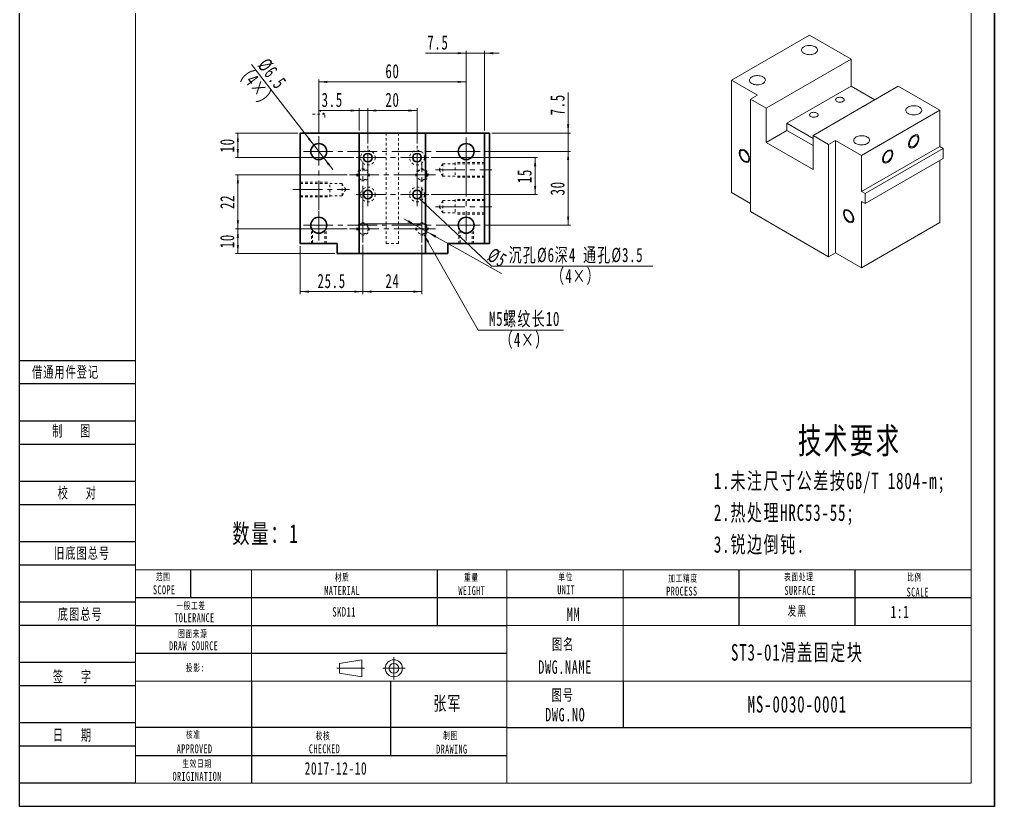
# Model space of a CAD drawing. Header units: millimetres. Extents: x 1333 to 6759, y -11 to 566.
# Drawn here: x 1332.9 to 1729.8, y 4.6 to 324.9 of the extents above; entities that cross this region are included whole.
import ezdxf

# ---------------------------------------------------------------- set-up
doc = ezdxf.new("R2010")
doc.units = ezdxf.units.MM
for name, pattern in [('AD_LTYPE3 0 mm', [16, 11, -1, 1, -1, 1, -1]), ('AD_LTYPE6 0 mm', [12, 1, -1, 1, -1, 1, -1, 1, -1, 1, -1, 1, -1]), ('点画线', [18, 12, -2, 2, -2]), ('虚线', [2, 1, -1])]:
    doc.linetypes.add(name, pattern=pattern)
doc.layers.get('0').update_dxf_attribs({"lineweight": 35})
for name, color, linetype, lineweight in [('ACAD0', 7, 'Continuous', 0), ('ACADA-定位3-标高', 171, 'Continuous', 0), ('ACADA-构件3-柱砼', 9, 'Continuous', 0), ('ACADA-构件8-屋面', 7, 'Continuous', 0), ('EB0', 7, 'Continuous', 35), ('中心线层', 1, '点画线', 18), ('尺寸线层', 3, 'Continuous', 18), ('虚线层', 6, '虚线', 18)]:
    doc.layers.add(name, color=color, linetype=linetype, lineweight=lineweight)
doc.styles.add('标准', font='', dxfattribs={"width": 0.667})
doc.styles.get('标准').set_extended_font_data('宋体')
doc.dimstyles.new('标准', dxfattribs={"dimtxt": 5.779688, "dimasz": 3.5, "dimexe": 1, "dimexo": 1, "dimgap": 1.209086, "dimtad": 1, "dimdec": 1, "dimdsep": 46, "dimtxsty": '标准', "dimblk": '_CAXARROW', "dimcen": 0, "dimdle": 7, "dimazin": 2, "dimtfac": 0.707107, "dimtdec": 3, "dimtmove": 0, "dimatfit": 3, "dimfxl": 0, "dimfrac": 2, "dimtolj": 1, "dimarcsym": 0})

# ---------------------------------------------------------------- blocks, each defined once
blk = doc.blocks.new('*X4')
at = {"layer": '尺寸线层', "linetype": 'Continuous', "lineweight": 18}
for points in [[(1494.52, 240.9), (1490.79, 242.42), (1491.28, 243.29)], [(1498.88, 238.46), (1502.13, 236.06), (1502.62, 236.94)]]:
    blk.add_hatch(color=0, dxfattribs=at).paths.add_polyline_path(points, flags=0)
at = {"layer": '尺寸线层', "color": 0, "linetype": 'Continuous', "lineweight": 18}
blk.add_line((1529.14, 221.49), (1489.29, 243.84), dxfattribs=at)
at = {"layer": '尺寸线层', "color": 0, "linetype": 'Continuous', "lineweight": 18, "insert": (1527.34, 227.92), "char_height": 5.78, "width": 12.9833, "attachment_point": 5, "rotation": 330.7158, "line_spacing_factor": 1.15057, "style": '标准'}
blk.add_mtext('\\T1.1;%%C5', dxfattribs=at)
blk = doc.blocks.new('_CAXARROW')
blk.add_hatch(color=0).paths.add_polyline_path([(0, 0), (-1, 0.125), (-1, -0.125)], flags=0)
blk = doc.blocks.new('*X216')
at = {"layer": '尺寸线层', "linetype": 'Continuous', "lineweight": 18}
for points in [[(1447.2, 214.15), (1450.7, 214.59), (1450.7, 213.71)], [(1472.7, 214.15), (1469.2, 214.59), (1469.2, 213.71)]]:
    blk.add_hatch(color=0, dxfattribs=at).paths.add_polyline_path(points, flags=0)
at = {"layer": '尺寸线层', "color": 0, "linetype": 'Continuous', "lineweight": 18}
for p, q in [((1447.2, 232.68), (1447.2, 213.15)), ((1472.7, 233.18), (1472.7, 213.15)), ((1447.2, 214.15), (1472.7, 214.15))]:
    blk.add_line(p, q, dxfattribs=at)
at = {"layer": '尺寸线层', "color": 0, "linetype": 'Continuous', "lineweight": 18, "insert": (1459.95, 218.46), "char_height": 5.78, "width": 17.1678, "attachment_point": 5, "line_spacing_factor": 1.15057, "style": '标准'}
blk.add_mtext('\\T1.1;25.5', dxfattribs=at)
blk = doc.blocks.new('*X217')
at = {"layer": '尺寸线层', "linetype": 'Continuous', "lineweight": 18}
for points in [[(1472.7, 214.15), (1476.2, 214.59), (1476.2, 213.71)], [(1496.7, 214.15), (1493.2, 214.59), (1493.2, 213.71)]]:
    blk.add_hatch(color=0, dxfattribs=at).paths.add_polyline_path(points, flags=0)
at = {"layer": '尺寸线层', "color": 0, "linetype": 'Continuous', "lineweight": 18}
for p, q in [((1472.7, 233.18), (1472.7, 213.15)), ((1496.7, 233.18), (1496.7, 213.15)), ((1472.7, 214.15), (1496.7, 214.15))]:
    blk.add_line(p, q, dxfattribs=at)
at = {"layer": '尺寸线层', "color": 0, "linetype": 'Continuous', "lineweight": 18, "insert": (1484.7, 218.46), "char_height": 5.78, "width": 8.3462, "attachment_point": 5, "line_spacing_factor": 1.15057, "style": '标准'}
blk.add_mtext('\\T1.1;24', dxfattribs=at)
blk = doc.blocks.new('*X218')
at = {"layer": '尺寸线层', "linetype": 'Continuous', "lineweight": 18}
for points in [[(1514.7, 311.2), (1511.2, 310.76), (1511.2, 311.63)], [(1522.2, 311.2), (1525.7, 310.76), (1525.7, 311.63)]]:
    blk.add_hatch(color=0, dxfattribs=at).paths.add_polyline_path(points, flags=0)
at = {"layer": '尺寸线层', "color": 0, "linetype": 'Continuous', "lineweight": 18}
for p, q in [((1528.2, 311.2), (1498.18, 311.2)), ((1514.7, 278.43), (1514.7, 312.2)), ((1522.2, 279.68), (1522.2, 312.2))]:
    blk.add_line(p, q, dxfattribs=at)
at = {"layer": '尺寸线层', "color": 0, "linetype": 'Continuous', "lineweight": 18, "insert": (1503.19, 315.51), "char_height": 5.78, "width": 12.6446, "attachment_point": 5, "line_spacing_factor": 1.15057, "style": '标准'}
blk.add_mtext('\\T1.1;7.5', dxfattribs=at)
blk = doc.blocks.new('*X219')
at = {"layer": '尺寸线层', "linetype": 'Continuous', "lineweight": 18}
for points in [[(1542.78, 268.68), (1543.22, 265.18), (1542.34, 265.18)], [(1542.78, 253.68), (1543.22, 257.18), (1542.34, 257.18)]]:
    blk.add_hatch(color=0, dxfattribs=at).paths.add_polyline_path(points, flags=0)
at = {"layer": '尺寸线层', "color": 0, "linetype": 'Continuous', "lineweight": 18}
for p, q in [((1500.45, 268.68), (1543.78, 268.68)), ((1542.78, 268.68), (1542.78, 253.68)), ((1500.45, 253.68), (1543.78, 253.68))]:
    blk.add_line(p, q, dxfattribs=at)
at = {"layer": '尺寸线层', "color": 0, "linetype": 'Continuous', "lineweight": 18, "insert": (1538.47, 261.18), "char_height": 5.78, "width": 8.1213, "attachment_point": 5, "rotation": 90, "line_spacing_factor": 1.15057, "style": '标准'}
blk.add_mtext('\\T1.1;15', dxfattribs=at)
blk = doc.blocks.new('*X220')
at = {"layer": '尺寸线层', "linetype": 'Continuous', "lineweight": 18}
for points in [[(1556.21, 271.18), (1556.65, 267.68), (1555.77, 267.68)], [(1556.21, 241.18), (1556.65, 244.68), (1555.77, 244.68)]]:
    blk.add_hatch(color=0, dxfattribs=at).paths.add_polyline_path(points, flags=0)
at = {"layer": '尺寸线层', "color": 0, "linetype": 'Continuous', "lineweight": 18}
for p, q in [((1521.95, 271.18), (1557.21, 271.18)), ((1556.21, 271.18), (1556.21, 241.18)), ((1521.95, 241.18), (1557.21, 241.18))]:
    blk.add_line(p, q, dxfattribs=at)
at = {"layer": '尺寸线层', "color": 0, "linetype": 'Continuous', "lineweight": 18, "insert": (1551.9, 256.18), "char_height": 5.78, "width": 8.2177, "attachment_point": 5, "rotation": 90, "line_spacing_factor": 1.15057, "style": '标准'}
blk.add_mtext('\\T1.1;30', dxfattribs=at)
blk = doc.blocks.new('*X221')
at = {"layer": '尺寸线层', "linetype": 'Continuous', "lineweight": 18}
for points in [[(1556.21, 278.68), (1555.77, 282.18), (1556.65, 282.18)], [(1556.21, 271.18), (1555.77, 267.68), (1556.65, 267.68)]]:
    blk.add_hatch(color=0, dxfattribs=at).paths.add_polyline_path(points, flags=0)
at = {"layer": '尺寸线层', "color": 0, "linetype": 'Continuous', "lineweight": 18}
for p, q in [((1556.21, 265.18), (1556.21, 295.2)), ((1525.2, 278.68), (1557.21, 278.68)), ((1521.95, 271.18), (1557.21, 271.18))]:
    blk.add_line(p, q, dxfattribs=at)
at = {"layer": '尺寸线层', "color": 0, "linetype": 'Continuous', "lineweight": 18, "insert": (1551.9, 290.19), "char_height": 5.78, "width": 12.6446, "attachment_point": 5, "rotation": 90, "line_spacing_factor": 1.15057, "style": '标准'}
blk.add_mtext('\\T1.1;7.5', dxfattribs=at)
blk = doc.blocks.new('*X222')
at = {"layer": '尺寸线层', "linetype": 'Continuous', "lineweight": 18}
for points in [[(1421.77, 261.68), (1421.33, 258.18), (1422.21, 258.18)], [(1421.77, 239.68), (1421.33, 243.18), (1422.21, 243.18)]]:
    blk.add_hatch(color=0, dxfattribs=at).paths.add_polyline_path(points, flags=0)
at = {"layer": '尺寸线层', "color": 0, "linetype": 'Continuous', "lineweight": 18}
for p, q in [((1466.2, 261.68), (1420.77, 261.68)), ((1421.77, 239.68), (1421.77, 261.68)), ((1466.2, 239.68), (1420.77, 239.68))]:
    blk.add_line(p, q, dxfattribs=at)
at = {"layer": '尺寸线层', "color": 0, "linetype": 'Continuous', "lineweight": 18, "insert": (1417.46, 250.68), "char_height": 5.78, "width": 8.1213, "attachment_point": 5, "rotation": 90, "line_spacing_factor": 1.15057, "style": '标准'}
blk.add_mtext('\\T1.1;22', dxfattribs=at)
blk = doc.blocks.new('*X223')
at = {"layer": '尺寸线层', "linetype": 'Continuous', "lineweight": 18}
for points in [[(1421.77, 239.68), (1422.21, 236.18), (1421.33, 236.18)], [(1421.77, 229.68), (1422.21, 233.18), (1421.33, 233.18)]]:
    blk.add_hatch(color=0, dxfattribs=at).paths.add_polyline_path(points, flags=0)
at = {"layer": '尺寸线层', "color": 0, "linetype": 'Continuous', "lineweight": 18}
for p, q in [((1466.2, 239.68), (1420.77, 239.68)), ((1421.77, 239.68), (1421.77, 229.68)), ((1461.2, 229.68), (1420.77, 229.68))]:
    blk.add_line(p, q, dxfattribs=at)
at = {"layer": '尺寸线层', "color": 0, "linetype": 'Continuous', "lineweight": 18, "insert": (1417.46, 234.68), "char_height": 5.78, "width": 8.2177, "attachment_point": 5, "rotation": 90, "line_spacing_factor": 1.15057, "style": '标准'}
blk.add_mtext('\\T1.1;10', dxfattribs=at)
blk = doc.blocks.new('*X229')
at = {"layer": 'EB0', "linetype": 'Continuous', "lineweight": 18}
for points in [[(1452.71, 273.75), (1450.92, 276.78), (1450.23, 276.25)], [(1456.69, 268.61), (1459.18, 266.11), (1458.49, 265.57)]]:
    blk.add_hatch(color=0, dxfattribs=at).paths.add_polyline_path(points, flags=0)
at = {"layer": 'EB0', "color": 0, "linetype": 'Continuous', "lineweight": 18}
blk.add_line((1427.33, 306.54), (1460.37, 263.86), dxfattribs=at)
at = {"layer": 'EB0', "color": 0, "linetype": 'Continuous', "lineweight": 18, "attachment_point": 5, "rotation": 307.744, "line_spacing_factor": 1.15057, "style": '标准'}
for s, insert, char_height, width in [('\\T1.1;%%C6.5', (1435.67, 302.81), 5.7797, 28.3671), ('\\T1.1;(4×)', (1428.85, 297.53), 5.78, 34.1485)]:
    blk.add_mtext(s, dxfattribs=dict(at, insert=insert, char_height=char_height, width=width))
blk = doc.blocks.new('*X230')
at = {"layer": '尺寸线层', "linetype": 'Continuous', "lineweight": 18}
for points in [[(1421.77, 278.68), (1421.33, 275.18), (1422.21, 275.18)], [(1421.77, 268.68), (1421.33, 272.18), (1422.21, 272.18)]]:
    blk.add_hatch(color=0, dxfattribs=at).paths.add_polyline_path(points, flags=0)
at = {"layer": '尺寸线层', "color": 0, "linetype": 'Continuous', "lineweight": 18}
for p, q in [((1446.2, 278.68), (1420.77, 278.68)), ((1421.77, 268.68), (1421.77, 278.68)), ((1468.95, 268.68), (1420.77, 268.68))]:
    blk.add_line(p, q, dxfattribs=at)
at = {"layer": '尺寸线层', "color": 0, "linetype": 'Continuous', "lineweight": 18, "insert": (1417.46, 273.68), "char_height": 5.78, "width": 8.2177, "attachment_point": 5, "rotation": 90, "line_spacing_factor": 1.15057, "style": '标准'}
blk.add_mtext('\\T1.1;10', dxfattribs=at)
blk = doc.blocks.new('*X231')
at = {"layer": 'EB0', "linetype": 'Continuous', "lineweight": 18}
blk.add_hatch(color=0, dxfattribs=at).paths.add_polyline_path([(-40.94, 38.92), (-38.83, 36.1), (-39.59, 35.67)], flags=0)
at = {"layer": 'EB0', "color": 0, "linetype": 'Continuous', "lineweight": 18}
for p, q in [((-40.94, 38.92), (-18.81, 0)), ((-18.81, 0), (15.81, 0))]:
    blk.add_line(p, q, dxfattribs=at)
at = {"layer": 'EB0', "color": 0, "linetype": 'Continuous', "lineweight": 18, "attachment_point": 5, "line_spacing_factor": 1.15057, "style": '标准'}
for s, insert, char_height, width in [('\\T1.1;M5螺纹长10', (0, 4.31), 5.7797, 43.1702), ('\\T1.1;（4×）', (0, -4.31), 5.78, 25.3598)]:
    blk.add_mtext(s, dxfattribs=dict(at, insert=insert, char_height=char_height, width=width))
blk = doc.blocks.new('*X232')
at = {"layer": 'EB0', "linetype": 'Continuous', "lineweight": 18}
blk.add_hatch(color=0, dxfattribs=at).paths.add_polyline_path([(-63.49, 27.4), (-60.64, 25.32), (-61.24, 24.68)], flags=0)
at = {"layer": 'EB0', "color": 0, "linetype": 'Continuous', "lineweight": 18}
for p, q in [((-63.49, 27.4), (-34.34, 0)), ((-34.34, 0), (31.31, 0))]:
    blk.add_line(p, q, dxfattribs=at)
at = {"layer": 'EB0', "color": 0, "linetype": 'Continuous', "lineweight": 18, "attachment_point": 5, "line_spacing_factor": 1.15057, "style": '标准'}
for s, insert, char_height, width in [('\\T1.1;沉孔%%C6深4 通孔%%C3.5', (0, 4.31), 5.7797, 78.4374), ('\\T1.1;（4×）', (0, -4.31), 5.78, 25.3598)]:
    blk.add_mtext(s, dxfattribs=dict(at, insert=insert, char_height=char_height, width=width))
blk = doc.blocks.new('*X233')
at = {"layer": '尺寸线层', "linetype": 'Continuous', "lineweight": 18}
for points in [[(1454.7, 299.53), (1458.2, 299.97), (1458.2, 299.09)], [(1514.7, 299.53), (1511.2, 299.97), (1511.2, 299.09)]]:
    blk.add_hatch(color=0, dxfattribs=at).paths.add_polyline_path(points, flags=0)
at = {"layer": '尺寸线层', "color": 0, "linetype": 'Continuous', "lineweight": 18}
for p, q in [((1454.7, 278.43), (1454.7, 300.53)), ((1454.7, 299.53), (1514.7, 299.53)), ((1514.7, 278.43), (1514.7, 300.53))]:
    blk.add_line(p, q, dxfattribs=at)
at = {"layer": '尺寸线层', "color": 0, "linetype": 'Continuous', "lineweight": 18, "insert": (1484.7, 303.84), "char_height": 5.78, "width": 8.2177, "attachment_point": 5, "line_spacing_factor": 1.15057, "style": '标准'}
blk.add_mtext('\\T1.1;60', dxfattribs=at)
blk = doc.blocks.new('*X234')
at = {"layer": '尺寸线层', "linetype": 'Continuous', "lineweight": 18}
for points in [[(1474.7, 287.85), (1478.2, 288.29), (1478.2, 287.42)], [(1494.7, 287.85), (1491.2, 288.29), (1491.2, 287.42)]]:
    blk.add_hatch(color=0, dxfattribs=at).paths.add_polyline_path(points, flags=0)
at = {"layer": '尺寸线层', "color": 0, "linetype": 'Continuous', "lineweight": 18}
for p, q in [((1474.7, 274.43), (1474.7, 288.85)), ((1474.7, 287.85), (1494.7, 287.85)), ((1494.7, 274.43), (1494.7, 288.85))]:
    blk.add_line(p, q, dxfattribs=at)
at = {"layer": '尺寸线层', "color": 0, "linetype": 'Continuous', "lineweight": 18, "insert": (1484.7, 292.16), "char_height": 5.78, "width": 8.2177, "attachment_point": 5, "line_spacing_factor": 1.15057, "style": '标准'}
blk.add_mtext('\\T1.1;20', dxfattribs=at)
blk = doc.blocks.new('*X235')
at = {"layer": '尺寸线层', "linetype": 'Continuous', "lineweight": 18}
for points in [[(1471.2, 287.85), (1467.7, 288.29), (1467.7, 287.42)], [(1474.7, 287.85), (1478.2, 288.29), (1478.2, 287.42)]]:
    blk.add_hatch(color=0, dxfattribs=at).paths.add_polyline_path(points, flags=0)
at = {"layer": '尺寸线层', "color": 0, "linetype": 'Continuous', "lineweight": 18}
for p, q in [((1455.18, 287.85), (1480.7, 287.85)), ((1471.2, 279.68), (1471.2, 288.85)), ((1474.7, 274.43), (1474.7, 288.85))]:
    blk.add_line(p, q, dxfattribs=at)
at = {"layer": '尺寸线层', "color": 0, "linetype": 'Continuous', "lineweight": 18, "insert": (1460.19, 292.16), "char_height": 5.78, "width": 12.6446, "attachment_point": 5, "line_spacing_factor": 1.15057, "style": '标准'}
blk.add_mtext('\\T1.1;3.5', dxfattribs=at)

msp = doc.modelspace()

# ---------------------------------------------------------------- linework, layer by layer
at = {"layer": 'ACAD0', "linetype": 'Continuous', "lineweight": 0}
for p, q in [((1380.14, 14.03), (1380.14, 556.41)), ((1720.3, 556.41), (1720.3, 14.03)), ((1380.14, 100.97), (1720.3, 100.97)), ((1427.38, 55.61), (1427.38, 100.97)), ((1531.32, 14.03), (1531.32, 100.97)), ((1578.57, 55.61), (1578.57, 100.97)), ((1531.32, 78.29), (1720.3, 78.29)), ((1380.14, 55.61), (1720.3, 55.61)), ((1380.14, 14.03), (1720.3, 14.03))]:
    msp.add_line(p, q, dxfattribs=at)
at = {"layer": 'ACAD0', "color": 7, "linetype": 'Continuous', "lineweight": 15}
for p, q in [((1622.64, 300.21), (1654.46, 318.58)), ((1671.43, 308.78), (1654.46, 318.58)), ((1636.78, 288.78), (1671.43, 308.78)), ((1671.43, 297.76), (1671.43, 308.78)), ((1633.25, 294.09), (1622.64, 300.21)), ((1622.64, 300.21), (1622.64, 254.48)), ((1645.27, 282.66), (1671.43, 297.76)), ((1655.88, 277.76), (1690.52, 297.76)), ((1680.98, 292.25), (1671.43, 297.76)), ((1707.5, 287.96), (1690.52, 297.76)), ((1633.25, 294.09), (1630.42, 292.45)), ((1630.42, 246.73), (1630.42, 292.45)), ((1636.78, 288.78), (1630.42, 292.45)), ((1636.78, 274.9), (1636.78, 288.78)), ((1675.68, 269.6), (1707.5, 287.96)), ((1707.5, 273.27), (1707.5, 287.96)), ((1655.88, 276.53), (1645.27, 282.66)), ((1645.27, 282.66), (1645.27, 279.8)), ((1645.27, 279.8), (1636.78, 274.9)), ((1645.27, 279.8), (1655.88, 273.68)), ((1636.78, 274.9), (1655.88, 263.88)), ((1662.24, 274.09), (1655.88, 277.76)), ((1655.88, 277.76), (1655.88, 263.88)), ((1665.07, 275.72), (1662.24, 274.09)), ((1662.24, 274.09), (1662.24, 228.36)), ((1675.68, 269.6), (1665.07, 275.72)), ((1665.07, 275.72), (1665.07, 229.99)), ((1707.5, 273.27), (1675.68, 254.9)), ((1708.91, 272.45), (1677.09, 254.08)), ((1708.91, 272.45), (1707.5, 273.27)), ((1708.91, 268.37), (1708.91, 272.45)), ((1675.68, 254.9), (1675.68, 269.6)), ((1677.09, 250), (1708.91, 268.37)), ((1707.5, 242.24), (1707.5, 267.55)), ((1622.64, 254.48), (1630.42, 249.99)), ((1677.09, 254.08), (1675.68, 254.9)), ((1677.09, 254.08), (1677.09, 250)), ((1677.09, 250), (1675.68, 250.81)), ((1675.68, 223.87), (1675.68, 250.81)), ((1630.42, 246.73), (1662.24, 228.36)), ((1675.68, 223.87), (1707.5, 242.24)), ((1498.2, 241.68), (1471.2, 241.68)), ((1665.07, 229.99), (1662.24, 228.36)), ((1665.07, 229.99), (1675.68, 223.87))]:
    msp.add_line(p, q, dxfattribs=at)
at = {"layer": 'ACAD0', "color": 7, "linetype": 'AD_LTYPE6 0 mm', "lineweight": 0}
for p, q in [((1457.2, 286.44), (1452.2, 286.44)), ((1457.2, 286.44), (1454.7, 287.94)), ((1457.2, 285.02), (1457.2, 286.44))]:
    msp.add_line(p, q, dxfattribs=at)
at = {"layer": 'ACAD0', "color": 7, "linetype": 'Continuous', "lineweight": 15}
for points in [[(1656.76, 311.13), (1656.38, 310.94), (1655.96, 310.79), (1655.5, 310.68), (1655.02, 310.61), (1654.52, 310.58), (1654.03, 310.6), (1653.54, 310.66), (1653.08, 310.76), (1652.64, 310.9), (1652.25, 311.08), (1651.92, 311.29), (1651.64, 311.53), (1651.42, 311.79), (1651.28, 312.06), (1651.22, 312.35), (1651.23, 312.64), (1651.31, 312.92), (1651.47, 313.19), (1651.7, 313.45), (1651.99, 313.68), (1652.35, 313.88), (1652.75, 314.05), (1653.19, 314.18), (1653.66, 314.28), (1654.15, 314.32), (1654.65, 314.33), (1655.14, 314.29), (1655.62, 314.21), (1656.07, 314.09), (1656.48, 313.93), (1656.85, 313.73), (1657.16, 313.51), (1657.4, 313.26), (1657.58, 312.99), (1657.68, 312.71), (1657.71, 312.42), (1657.66, 312.13), (1657.54, 311.86), (1657.35, 311.59), (1657.08, 311.35), (1656.76, 311.13)], [(1635.55, 298.88), (1635.17, 298.7), (1634.75, 298.55), (1634.29, 298.43), (1633.81, 298.36), (1633.31, 298.33), (1632.81, 298.35), (1632.33, 298.41), (1631.86, 298.51), (1631.43, 298.66), (1631.04, 298.83), (1630.7, 299.04), (1630.42, 299.28), (1630.21, 299.54), (1630.07, 299.82), (1630, 300.1), (1630.01, 300.39), (1630.1, 300.67), (1630.26, 300.95), (1630.49, 301.2), (1630.78, 301.43), (1631.13, 301.63), (1631.53, 301.8), (1631.98, 301.94), (1632.45, 302.03), (1632.94, 302.08), (1633.44, 302.08), (1633.93, 302.05), (1634.41, 301.96), (1634.86, 301.84), (1635.27, 301.68), (1635.63, 301.49), (1635.94, 301.26), (1636.19, 301.01), (1636.37, 300.74), (1636.47, 300.46), (1636.5, 300.17), (1636.45, 299.89), (1636.33, 299.61), (1636.13, 299.35), (1635.87, 299.1), (1635.55, 298.88)], [(1665.6, 291.53), (1665.88, 291.4), (1666.21, 291.31), (1666.56, 291.25), (1666.93, 291.24), (1667.29, 291.27), (1667.63, 291.35), (1667.94, 291.46), (1668.2, 291.61), (1668.4, 291.79), (1668.53, 291.99), (1668.58, 292.2), (1668.56, 292.41), (1668.47, 292.61), (1668.3, 292.8), (1668.07, 292.96), (1667.79, 293.1), (1667.46, 293.19), (1667.11, 293.25), (1666.74, 293.26), (1666.38, 293.22), (1666.04, 293.15), (1665.74, 293.03), (1665.48, 292.88), (1665.28, 292.71), (1665.15, 292.51), (1665.09, 292.3), (1665.11, 292.09), (1665.2, 291.89), (1665.37, 291.7), (1665.6, 291.53)], [(1699.19, 289.29), (1699.51, 289.07), (1699.77, 288.83), (1699.97, 288.56), (1700.09, 288.29), (1700.14, 288), (1700.11, 287.71), (1700.01, 287.43), (1699.83, 287.16), (1699.58, 286.91), (1699.27, 286.69), (1698.91, 286.49), (1698.5, 286.33), (1698.05, 286.21), (1697.57, 286.13), (1697.08, 286.09), (1696.58, 286.1), (1696.09, 286.15), (1695.62, 286.24), (1695.17, 286.37), (1694.77, 286.54), (1694.42, 286.74), (1694.13, 286.98), (1693.9, 287.23), (1693.74, 287.5), (1693.65, 287.79), (1693.64, 288.07), (1693.71, 288.36), (1693.85, 288.63), (1694.06, 288.89), (1694.34, 289.13), (1694.68, 289.34), (1695.07, 289.52), (1695.5, 289.66), (1695.97, 289.76), (1696.45, 289.82), (1696.95, 289.84), (1697.45, 289.81), (1697.93, 289.74), (1698.39, 289.63), (1698.81, 289.48), (1699.19, 289.29)], [(1654.99, 285.41), (1655.28, 285.28), (1655.6, 285.18), (1655.96, 285.13), (1656.32, 285.12), (1656.68, 285.15), (1657.02, 285.23), (1657.33, 285.34), (1657.59, 285.49), (1657.79, 285.67), (1657.92, 285.86), (1657.98, 286.07), (1657.96, 286.28), (1657.86, 286.49), (1657.7, 286.68), (1657.47, 286.84), (1657.18, 286.97), (1656.86, 287.07), (1656.5, 287.12), (1656.14, 287.13), (1655.78, 287.1), (1655.44, 287.03), (1655.13, 286.91), (1654.87, 286.76), (1654.67, 286.58), (1654.54, 286.39), (1654.48, 286.18), (1654.5, 285.97), (1654.6, 285.76), (1654.76, 285.58), (1654.99, 285.41)], [(1677.97, 277.05), (1678.3, 276.83), (1678.56, 276.58), (1678.75, 276.32), (1678.88, 276.04), (1678.92, 275.75), (1678.9, 275.47), (1678.79, 275.19), (1678.61, 274.92), (1678.37, 274.67), (1678.06, 274.44), (1677.69, 274.25), (1677.28, 274.09), (1676.83, 273.97), (1676.35, 273.88), (1675.86, 273.85), (1675.36, 273.85), (1674.87, 273.9), (1674.4, 273.99), (1673.96, 274.12), (1673.56, 274.29), (1673.21, 274.5), (1672.91, 274.73), (1672.68, 274.98), (1672.53, 275.26), (1672.44, 275.54), (1672.43, 275.83), (1672.5, 276.11), (1672.64, 276.39), (1672.85, 276.65), (1673.13, 276.88), (1673.47, 277.09), (1673.86, 277.27), (1674.29, 277.42), (1674.75, 277.52), (1675.24, 277.58), (1675.74, 277.59), (1676.23, 277.57), (1676.71, 277.5), (1677.17, 277.38), (1677.6, 277.23), (1677.97, 277.05)], [(1698.66, 276.33), (1698.63, 276.67), (1698.55, 276.97), (1698.42, 277.21), (1698.24, 277.4), (1698.02, 277.53), (1697.77, 277.59), (1697.49, 277.58), (1697.2, 277.5), (1696.89, 277.35), (1696.58, 277.14), (1696.28, 276.88), (1696, 276.57), (1695.75, 276.22), (1695.53, 275.84), (1695.36, 275.45), (1695.23, 275.05), (1695.15, 274.66), (1695.12, 274.29), (1695.15, 273.95), (1695.23, 273.65), (1695.36, 273.4), (1695.53, 273.22), (1695.75, 273.09), (1696, 273.03), (1696.28, 273.04), (1696.58, 273.12), (1696.89, 273.27), (1697.2, 273.48), (1697.49, 273.74), (1697.77, 274.05), (1698.02, 274.4), (1698.24, 274.78), (1698.42, 275.17), (1698.55, 275.57), (1698.63, 275.96), (1698.66, 276.33)], [(1629.71, 268.37), (1629.69, 268.74), (1629.61, 269.13), (1629.48, 269.52), (1629.3, 269.92), (1629.08, 270.29), (1628.83, 270.64), (1628.55, 270.96), (1628.25, 271.22), (1627.95, 271.43), (1627.64, 271.57), (1627.34, 271.65), (1627.06, 271.66), (1626.81, 271.61), (1626.59, 271.48), (1626.41, 271.29), (1626.28, 271.04), (1626.2, 270.75), (1626.18, 270.41), (1626.2, 270.04), (1626.28, 269.65), (1626.41, 269.25), (1626.59, 268.86), (1626.81, 268.48), (1627.06, 268.13), (1627.34, 267.82), (1627.64, 267.55), (1627.95, 267.35), (1628.25, 267.2), (1628.55, 267.12), (1628.83, 267.11), (1629.08, 267.17), (1629.3, 267.29), (1629.48, 267.48), (1629.61, 267.73), (1629.69, 268.03), (1629.71, 268.37)], [(1688.05, 270.21), (1688.02, 270.55), (1687.94, 270.84), (1687.81, 271.09), (1687.64, 271.28), (1687.42, 271.41), (1687.17, 271.46), (1686.89, 271.45), (1686.59, 271.37), (1686.28, 271.23), (1685.97, 271.02), (1685.68, 270.76), (1685.4, 270.44), (1685.15, 270.09), (1684.93, 269.72), (1684.75, 269.32), (1684.62, 268.93), (1684.54, 268.54), (1684.51, 268.17), (1684.54, 267.83), (1684.62, 267.53), (1684.75, 267.28), (1684.93, 267.09), (1685.15, 266.97), (1685.4, 266.91), (1685.68, 266.92), (1685.97, 267), (1686.28, 267.14), (1686.59, 267.35), (1686.89, 267.62), (1687.17, 267.93), (1687.42, 268.28), (1687.64, 268.66), (1687.81, 269.05), (1687.94, 269.45), (1688.02, 269.84), (1688.05, 270.21)], [(1672.14, 243.87), (1672.11, 244.24), (1672.03, 244.63), (1671.9, 245.03), (1671.73, 245.42), (1671.51, 245.8), (1671.26, 246.15), (1670.98, 246.46), (1670.68, 246.73), (1670.37, 246.94), (1670.06, 247.08), (1669.77, 247.16), (1669.49, 247.17), (1669.24, 247.11), (1669.02, 246.99), (1668.84, 246.8), (1668.71, 246.55), (1668.63, 246.25), (1668.6, 245.92), (1668.63, 245.55), (1668.71, 245.16), (1668.84, 244.76), (1669.02, 244.36), (1669.24, 243.99), (1669.49, 243.64), (1669.77, 243.33), (1670.06, 243.06), (1670.37, 242.85), (1670.68, 242.71), (1670.98, 242.63), (1671.26, 242.62), (1671.51, 242.67), (1671.73, 242.8), (1671.9, 242.99), (1672.03, 243.24), (1672.11, 243.54), (1672.14, 243.87)]]:
    msp.add_lwpolyline(points, dxfattribs=at)
at = {"layer": 'ACAD0', "color": 7, "linetype": 'Continuous', "lineweight": 0}
for points in [[(1699.01, 276.53), (1698.85, 275.5), (1698.39, 274.44), (1697.7, 273.51), (1696.89, 272.86), (1696.08, 272.58), (1695.39, 272.71), (1694.93, 273.24), (1694.77, 274.08), (1694.93, 275.12), (1695.39, 276.18), (1696.08, 277.1), (1696.89, 277.76), (1697.7, 278.04), (1698.39, 277.91), (1698.85, 277.38), (1699.01, 276.53)], [(1627.95, 266.94), (1627.13, 267.59), (1626.45, 268.52), (1625.99, 269.58), (1625.82, 270.61), (1625.99, 271.46), (1626.45, 271.98), (1627.13, 272.12), (1627.95, 271.84), (1628.76, 271.18), (1629.45, 270.25), (1629.91, 269.19), (1630.07, 268.16), (1629.91, 267.32), (1629.45, 266.79), (1628.76, 266.65), (1627.95, 266.94)], [(1688.4, 270.41), (1688.24, 269.38), (1687.78, 268.32), (1687.09, 267.39), (1686.28, 266.74), (1685.47, 266.45), (1684.78, 266.59), (1684.32, 267.12), (1684.16, 267.96), (1684.32, 268.99), (1684.78, 270.05), (1685.47, 270.98), (1686.28, 271.64), (1687.09, 271.92), (1687.78, 271.78), (1688.24, 271.25), (1688.4, 270.41)], [(1670.37, 242.44), (1669.56, 243.1), (1668.87, 244.03), (1668.41, 245.09), (1668.25, 246.12), (1668.41, 246.96), (1668.87, 247.49), (1669.56, 247.63), (1670.37, 247.34), (1671.18, 246.69), (1671.87, 245.76), (1672.33, 244.7), (1672.49, 243.67), (1672.33, 242.83), (1671.87, 242.3), (1671.18, 242.16), (1670.37, 242.44)]]:
    msp.add_lwpolyline(points, dxfattribs=at)
at = {"layer": 'ACADA-构件3-柱砼', "linetype": 'ByBlock', "lineweight": -2, "ltscale": 0.2}
for p, q in [((1332.89, 4.59), (1332.89, 565.86)), ((1729.75, 4.59), (1729.75, 565.86)), ((1729.75, 565.86), (1729.75, 4.59)), ((1380.14, 186.01), (1332.89, 186.01)), ((1380.14, 176.56), (1332.89, 176.56)), ((1380.14, 161.44), (1332.89, 161.44)), ((1380.14, 151.99), (1332.89, 151.99)), ((1380.14, 136.87), (1332.89, 136.87)), ((1380.14, 127.42), (1332.89, 127.42)), ((1380.14, 112.3), (1332.89, 112.3)), ((1380.14, 102.86), (1332.89, 102.86)), ((1402.55, 100.99), (1402.55, 89.63)), ((1502.98, 78.29), (1502.98, 100.97)), ((1625.81, 78.29), (1625.81, 100.97)), ((1673.06, 78.29), (1673.06, 100.97)), ((1380.14, 87.74), (1332.89, 87.74)), ((1380.14, 89.63), (1720.3, 89.63)), ((1380.14, 78.29), (1332.89, 78.29)), ((1380.14, 78.29), (1531.32, 78.29)), ((1380.14, 66.95), (1531.32, 66.95)), ((1380.14, 63.17), (1332.89, 63.17)), ((1427.38, 55.61), (1427.38, 14.03)), ((1484.08, 25.37), (1484.08, 55.61)), ((1578.57, 55.61), (1578.57, 36.71)), ((1380.14, 53.72), (1332.89, 53.72)), ((1380.14, 38.6), (1332.89, 38.6)), ((1531.32, 36.71), (1380.14, 36.71)), ((1531.32, 36.71), (1720.3, 36.71)), ((1380.14, 29.15), (1332.89, 29.15)), ((1380.14, 25.37), (1531.32, 25.37)), ((1380.14, 14.03), (1332.89, 14.03)), ((1729.75, 4.59), (1332.89, 4.59))]:
    msp.add_line(p, q, dxfattribs=at)
at = {"layer": 'ACADA-构件8-屋面', "linetype": 'Continuous', "lineweight": 18}
for p, q in [((1463.16, 62.83), (1472.27, 64.33)), ((1472.27, 64.33), (1472.27, 57.36)), ((1485.27, 56.3), (1485.27, 65.4)), ((1462.1, 60.85), (1473.33, 60.85)), ((1463.16, 62.83), (1463.16, 58.87)), ((1480.72, 60.85), (1489.82, 60.85)), ((1463.16, 58.87), (1472.27, 57.36))]:
    msp.add_line(p, q, dxfattribs=at)
for radius in [3.49, 1.98]:
    msp.add_circle((1485.27, 60.85), radius, dxfattribs=at)
at = {"layer": 'EB0'}
for p, q in [((1471.2, 278.68), (1447.2, 278.68)), ((1447.2, 233.68), (1447.2, 278.68)), ((1498.2, 278.68), (1471.2, 278.68)), ((1471.2, 229.68), (1471.2, 278.68)), ((1522.2, 278.68), (1498.2, 278.68)), ((1498.2, 229.68), (1498.2, 278.68)), ((1524.2, 278.68), (1522.2, 278.68)), ((1522.2, 233.68), (1522.2, 278.68)), ((1524.2, 278.68), (1524.2, 233.68)), ((1462.2, 233.68), (1447.2, 233.68)), ((1462.2, 233.68), (1462.2, 229.68)), ((1507.2, 233.68), (1507.2, 229.68)), ((1522.2, 233.68), (1507.2, 233.68)), ((1524.2, 233.68), (1522.2, 233.68)), ((1471.2, 229.68), (1462.2, 229.68)), ((1471.2, 229.68), (1498.2, 229.68)), ((1507.2, 229.68), (1498.2, 229.68))]:
    msp.add_line(p, q, dxfattribs=at)
for centre, radius in [((1454.7, 271.18), 3.25), ((1514.7, 271.18), 3.25), ((1474.7, 268.68), 1.75), ((1494.7, 268.68), 1.75), ((1474.7, 253.68), 1.75), ((1494.7, 253.68), 1.75), ((1454.7, 241.18), 3.25), ((1514.7, 241.18), 3.25)]:
    msp.add_circle(centre, radius, dxfattribs=at)
at = {"layer": '中心线层', "linetype": '点画线', "lineweight": 18}
for p, q in [((1454.7, 247.43), (1454.7, 277.43)), ((1514.7, 264.93), (1514.7, 277.43)), ((1448.45, 271.18), (1508.45, 271.18)), ((1474.7, 258.43), (1474.7, 273.43)), ((1494.7, 258.43), (1494.7, 273.43)), ((1508.45, 271.18), (1520.95, 271.18)), ((1469.95, 268.68), (1489.95, 268.68)), ((1472.7, 245.18), (1472.7, 267.18)), ((1489.95, 268.68), (1499.45, 268.68)), ((1496.7, 244.8), (1496.7, 267.18)), ((1502.2, 263.68), (1525.2, 263.68)), ((1514.7, 234.93), (1514.7, 264.93)), ((1467.2, 261.68), (1491.2, 261.68)), ((1474.7, 248.93), (1474.7, 258.43)), ((1491.2, 261.68), (1502.2, 261.68)), ((1494.7, 248.93), (1494.7, 258.43)), ((1444.2, 255.68), (1467.2, 255.68)), ((1469.95, 253.68), (1489.95, 253.68)), ((1489.95, 253.68), (1499.45, 253.68)), ((1454.7, 234.93), (1454.7, 247.43)), ((1502.2, 248.68), (1525.2, 248.68)), ((1472.7, 234.18), (1472.7, 245.18)), ((1496.7, 234.18), (1496.7, 245.18)), ((1448.45, 241.18), (1508.45, 241.18)), ((1467.2, 239.68), (1491.2, 239.68)), ((1491.2, 239.68), (1502.2, 239.68)), ((1508.45, 241.18), (1520.95, 241.18))]:
    msp.add_line(p, q, dxfattribs=at)
at = {"layer": '虚线层', "color": 6, "linetype": '虚线', "lineweight": 18}
for p, q in [((1482.2, 233.68), (1482.2, 278.68)), ((1487.2, 233.68), (1487.2, 278.68)), ((1451.7, 233.68), (1451.7, 239.93)), ((1452.2, 239.1), (1452.2, 233.68)), ((1457.2, 233.68), (1457.2, 239.1)), ((1457.7, 233.68), (1457.7, 239.93)), ((1511.7, 233.68), (1511.7, 239.93)), ((1512.2, 239.1), (1512.2, 233.68)), ((1517.2, 233.68), (1517.2, 239.1)), ((1517.7, 233.68), (1517.7, 239.93)), ((1487.2, 233.68), (1482.2, 233.68))]:
    msp.add_line(p, q, dxfattribs=at)
at = {"layer": '虚线层', "color": 11, "linetype": '虚线', "lineweight": 18}
for p, q in [((1505.2, 266.18), (1503.7, 263.68)), ((1522.2, 266.18), (1505.2, 266.18)), ((1505.2, 266.18), (1505.2, 261.18)), ((1522.2, 266.68), (1510.2, 266.68)), ((1510.2, 266.68), (1510.2, 260.68)), ((1503.7, 263.68), (1505.2, 261.18)), ((1505.2, 261.18), (1522.2, 261.18)), ((1522.2, 260.68), (1510.2, 260.68)), ((1505.2, 251.18), (1503.7, 248.68)), ((1522.2, 251.18), (1505.2, 251.18)), ((1505.2, 251.18), (1505.2, 246.18)), ((1522.2, 251.68), (1510.2, 251.68)), ((1510.2, 251.68), (1510.2, 245.68)), ((1503.7, 248.68), (1505.2, 246.18)), ((1505.2, 246.18), (1522.2, 246.18)), ((1522.2, 245.68), (1510.2, 245.68))]:
    msp.add_line(p, q, dxfattribs=at)
at = {"layer": '虚线层', "color": 2, "linetype": '虚线', "lineweight": 18}
for p, q in [((1447.2, 258.68), (1459.2, 258.68)), ((1447.2, 258.68), (1459.2, 258.68)), ((1464.2, 258.18), (1447.2, 258.18)), ((1459.2, 252.68), (1459.2, 258.68)), ((1459.2, 252.68), (1459.2, 258.68)), ((1464.2, 253.18), (1464.2, 258.18)), ((1465.71, 255.68), (1464.2, 258.18)), ((1464.2, 253.18), (1465.71, 255.68)), ((1447.2, 253.18), (1464.2, 253.18)), ((1447.2, 252.68), (1459.2, 252.68)), ((1447.2, 252.68), (1459.2, 252.68))]:
    msp.add_line(p, q, dxfattribs=at)
at = {"layer": '虚线层', "color": 6, "linetype": '虚线', "lineweight": 18}
for centre in [(1474.7, 268.68), (1494.7, 268.68), (1474.7, 253.68), (1494.7, 253.68)]:
    msp.add_circle(centre, 3, dxfattribs=at)
at = {"layer": '虚线层', "color": 131, "linetype": '虚线', "lineweight": 18}
for centre in [(1472.7, 261.68), (1496.7, 261.68), (1472.7, 239.68), (1496.7, 239.68)]:
    msp.add_circle(centre, 2.1, dxfattribs=at)
for centre in [(1472.7, 261.68), (1496.7, 261.68), (1472.7, 239.68), (1496.7, 239.68)]:
    msp.add_arc(centre, 2.5, 255, 195, dxfattribs=at)

# ---------------------------------------------------------------- block references
at = {"layer": '尺寸线层'}
for name, p in [('*X232', (1559.39, 224.45)), ('*X231', (1538.46, 198.47))]:
    msp.add_blockref(name, p, dxfattribs=at)

# ---------------------------------------------------------------- texts
at = {"layer": 'ACADA-定位3-标高', "linetype": 'Continuous', "lineweight": 18, "line_spacing_factor": 1.15057, "style": '标准'}
for s, insert, char_height, width, attachment_point in [('\\T1.1;数量：1', (1419.52, 110.92), 7.715, 38.9526, 7), ('\\T1.1;ST3-01滑盖固定块', (1649.44, 66.95), 6.743, 141.736, 5), ('\\T1.1;MS-0030-0001', (1649.44, 46.16), 6.743, 141.736, 5), ('\\T1.1;2017-12-10', (1448.97, 17.48), 5.0988, 39.173, 7)]:
    msp.add_mtext(s, dxfattribs=dict(at, insert=insert, char_height=char_height, width=width, attachment_point=attachment_point))
at = {"layer": 'ACADA-定位3-标高', "linetype": 'AD_LTYPE3 0 mm', "lineweight": 0, "insert": (1687.48, 81.18), "char_height": 5.097, "width": 10.8681, "attachment_point": 7, "line_spacing_factor": 1.15057, "style": '标准'}
msp.add_mtext('\\T1.1;1:1', dxfattribs=at)
at = {"layer": 'ACADA-构件8-屋面', "linetype": 'Continuous', "lineweight": 18, "line_spacing_factor": 1.15057, "style": '标准'}
for s, insert, char_height, width, attachment_point in [('\\T1.1;借通用件登记', (1337.99, 183.7), 4.5511, 42.9407, 1), ('\\T1.1;制   图', (1346.18, 159.71), 4.5511, 24.9916, 1), ('\\T1.1;校   对', (1348.48, 134.53), 4.5511, 24.9916, 1), ('\\T1.1;旧底图总号', (1347.01, 110), 4.5511, 71.2879, 1), ('\\T1.1;范围', (1391.39, 97.86), 2.913, 9.1903, 5), ('\\T1.1;材质', (1464.24, 97.73), 2.913, 15.0019, 5), ('\\T1.1;重量', (1516.82, 97.74), 2.913, 16.9391, 5), ('\\T1.1;单位', (1555.2, 97.83), 2.913, 13.0647, 5), ('\\T1.1;加工精度', (1602.97, 97.34), 2.913, 18.3844, 5), ('\\T1.1;表面处理', (1650.1, 97.89), 2.913, 18.3844, 5), ('\\T1.1;比例', (1697.2, 97.77), 2.913, 16.6913, 5), ('\\T1.1;SCOPE', (1391.79, 92.76), 3.6408, 10.4963, 5), ('\\T1.1;MATERIAL', (1464.24, 92.48), 3.6408, 15.3921, 5), ('\\T1.1;WEIGHT', (1516.99, 92.41), 3.6408, 15.2903, 5), ('\\T1.1;UNIT', (1555.42, 92.74), 3.641, 11.0089, 5), ('\\T1.1;PROCESS', (1602.49, 92.22), 3.6408, 14.676, 5), ('\\T1.1;SURFACE', (1650.62, 92.47), 3.6408, 14.5742, 5), ('\\T1.1;SCALE', (1698.55, 91.85), 3.6408, 15.1339, 5), ('\\T1.1;一般工差', (1402.71, 86.18), 2.913, 20.3216, 5), ('\\T1.1;底图总号', (1348.48, 85.15), 4.551, 24.9916, 1), ('\\T1.1;   MM', (1554.31, 82.77), 5.4613, 22.3434, 5), ('\\T1.1;TOLERANCE', (1404.1, 81.4), 3.6408, 18.4486, 5), ('\\T1.1;图面来源', (1403.41, 74.74), 2.913, 24.196, 5), ('\\T1.1;图名', (1554.18, 70.42), 4.551, 13.7855, 5), ('\\T1.1;签   字', (1346.49, 59.78), 4.5511, 24.9916, 1), ('\\T1.1;投影:', (1404.47, 60.87), 2.913, 108.913, 5), ('\\T1.1;图号', (1554.04, 49.71), 4.551, 22.5029, 5), ('\\T1.1;张军', (1507.11, 46.25), 5.772, 75.5925, 5), ('\\T1.1;日   期', (1346.49, 35.97), 4.5511, 24.9916, 1), ('\\T1.1;核准', (1403.62, 33.66), 2.913, 16.9391, 5), ('\\T1.1;校核', (1456.47, 33.16), 2.913, 15.0019, 5), ('\\T1.1;制图', (1508.35, 33.29), 2.913, 18.8763, 5), ('\\T1.1;APPROVED', (1404.16, 28.05), 3.6408, 17.0202, 5), ('\\T1.1;CHECKED', (1457.06, 28.05), 3.6408, 14.676, 5), ('\\T1.1;DRAWING', (1508.86, 27.92), 3.6408, 14.1672, 5), ('\\T1.1;生效日期', (1405.16, 21.88), 2.913, 24.196, 5), ('\\T1.1;ORIGINATION', (1405.19, 16.82), 3.6408, 20.5743, 5)]:
    msp.add_mtext(s, dxfattribs=dict(at, insert=insert, char_height=char_height, width=width, attachment_point=attachment_point))
at = {"layer": '尺寸线层', "linetype": 'Continuous', "lineweight": 18, "line_spacing_factor": 1.15057, "style": '标准'}
for s, insert, char_height, width, attachment_point in [('\\T1.1;技术要求', (1649.74, 158.79), 10.537, 72.7231, 1), ('\\T1.1;1.未注尺寸公差按GB/T 1804-m;\\P2.热处理HRC53-55;\\P3.锐边倒钝.', (1615.51, 140.5), 6.743, 128.952, 1), ('\\T1.1;SKD11', (1465.04, 83.78), 3.8531, 40.532, 5), ('\\T1.1;发黑', (1649.44, 83.96), 3.853, 47.2453, 5), ('\\T1.1;DRAW SOURCE', (1403.78, 69.98), 3.6408, 47.2128, 5), ('\\T1.1;DWG.NAME', (1554.95, 61.28), 5.4613, 47.2453, 5), ('\\T1.1;DWG.NO', (1555.04, 41.92), 5.4613, 47.4484, 5)]:
    msp.add_mtext(s, dxfattribs=dict(at, insert=insert, char_height=char_height, width=width, attachment_point=attachment_point))

# ---------------------------------------------------------------- dimensions: what is measured, and where the dimension line sits
at = {"layer": '尺寸线层'}
for base, p1, p2, picture, middle in [((1514.7, 311.2), (1522.2, 278.68), (1514.7, 277.43), '*X218', (1503.19, 311.2)), ((1514.7, 299.53), (1454.7, 277.43), (1514.7, 277.43), '*X233', (1484.7, 299.53)), ((1494.7, 287.85), (1474.7, 273.43), (1494.7, 273.43), '*X234', (1484.7, 287.85)), ((1472.7, 214.15), (1447.2, 233.68), (1472.7, 234.18), '*X216', (1459.95, 214.15)), ((1496.7, 214.15), (1472.7, 234.18), (1496.7, 234.18), '*X217', (1484.7, 214.15))]:
    dim = msp.add_linear_dim(base=base, p1=p1, p2=p2, dimstyle='标准', override={"dimsah": 1, "dimtfill": 1, "dimtzin": 8}, dxfattribs=at)
    dim.commit()
    dim.dimension.update_dxf_attribs({"geometry": picture, "text_midpoint": middle})
for p1, p2, override, picture, middle in [((1456.69, 268.61), (1452.71, 273.75), {"dimpost": '%%C<>\\X(4×)', "dimsah": 1, "dimtmove": 2, "dimtfill": 1, "dimtzin": 8}, '*X229', (1432.26, 300.17)), ((1494.52, 240.9), (1498.88, 238.46), {"dimpost": '%%C<>', "dimsah": 1, "dimtmove": 2, "dimtfill": 1, "dimtzin": 8}, '*X4', (1525.03, 223.79))]:
    dim = msp.add_diameter_dim_2p(p1=p1, p2=p2, dimstyle='标准', override=override, dxfattribs=at)
    dim.commit()
    dim.dimension.update_dxf_attribs({"geometry": picture, "text_midpoint": middle, "dimtype": 163})
for base, p1, p2, angle, picture, middle in [((1474.7, 287.85), (1471.2, 278.68), (1474.7, 273.43), 0, '*X235', (1460.19, 287.85)), ((1556.21, 278.68), (1520.95, 271.18), (1524.2, 278.68), 90, '*X221', (1556.21, 290.19)), ((1421.77, 278.68), (1469.95, 268.68), (1447.2, 278.68), 90, '*X230', (1421.77, 273.68)), ((1556.21, 241.18), (1520.95, 271.18), (1520.95, 241.18), 270, '*X220', (1556.21, 256.18)), ((1542.78, 253.68), (1499.45, 268.68), (1499.45, 253.68), 270, '*X219', (1542.78, 261.18)), ((1421.77, 261.68), (1467.2, 239.68), (1467.2, 261.68), 90, '*X222', (1421.77, 250.68)), ((1421.77, 229.68), (1467.2, 239.68), (1462.2, 229.68), 270, '*X223', (1421.77, 234.68))]:
    dim = msp.add_linear_dim(base=base, p1=p1, p2=p2, angle=angle, dimstyle='标准', override={"dimsah": 1, "dimtfill": 1, "dimtzin": 8}, dxfattribs=at)
    dim.commit()
    dim.dimension.update_dxf_attribs({"geometry": picture, "text_midpoint": middle})

doc.saveas('drawing.dxf')
